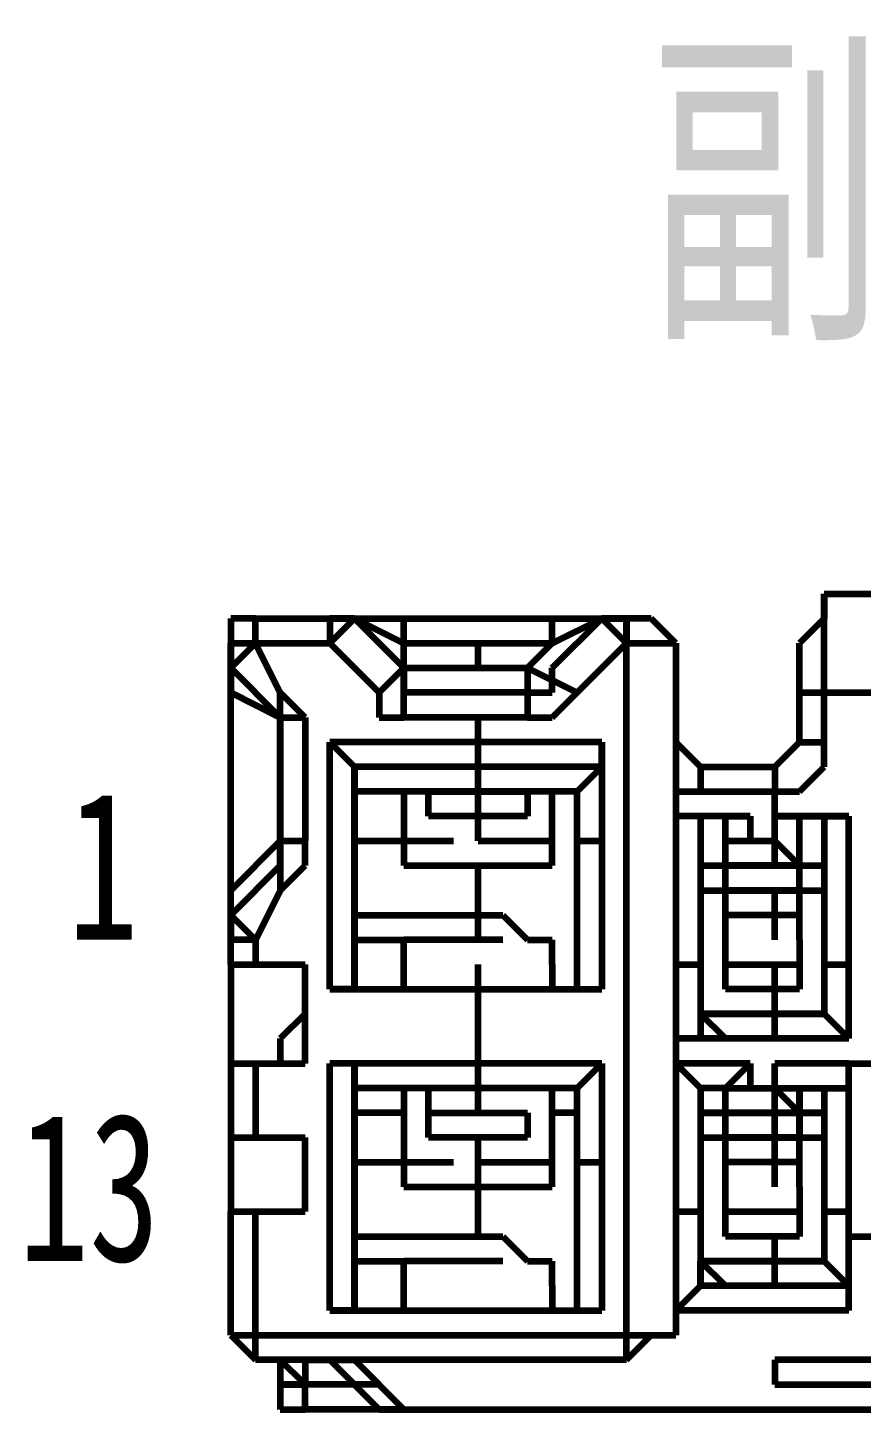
# Model space of a CAD drawing. Header units: inches. Extents: x 47316 to 59086, y 3141 to 11743.
# Drawn here: x 51130.89 to 51147.75, y 6106.4 to 6134.35 of the extents above; entities that cross this region are included whole.
import ezdxf

# ---------------------------------------------------------------- set-up
doc = ezdxf.new("R2010")
doc.units = ezdxf.units.IN
doc.header["$MEASUREMENT"] = 0
doc.layers.add('P', color=250, linetype='Continuous', lineweight=100)
doc.styles.add('MtX_FangSong_GB2312', font='')
doc.styles.add('MtX_KaiTi_GB2312', font='')
doc.styles.get('MtX_FangSong_GB2312').set_extended_font_data('FangSong_GB2312')
doc.styles.get('MtX_KaiTi_GB2312').set_extended_font_data('KaiTi_GB2312')

msp = doc.modelspace()

# ---------------------------------------------------------------- linework, layer by layer
at = {"layer": 'P', "color": 0, "linetype": 'Continuous'}
for p, q in [((51147.003, 6119.899), (51147.003, 6122.899)), ((51147.003, 6122.899), (51148.503, 6122.899)), ((51147.003, 6122.899), (51147.003, 6122.399)), ((51135.503, 6122.399), (51135.003, 6122.399)), ((51135.003, 6122.399), (51135.003, 6121.899)), ((51135.503, 6122.399), (51137.003, 6122.399)), ((51135.503, 6121.899), (51135.503, 6122.399)), ((51137.003, 6122.399), (51143.003, 6122.399)), ((51137.003, 6122.399), (51137.003, 6121.899)), ((51137.503, 6122.399), (51137.003, 6121.899)), ((51137.503, 6122.399), (51137.003, 6122.399)), ((51137.503, 6122.399), (51138.503, 6121.399)), ((51137.503, 6122.399), (51137.503, 6122.399)), ((51137.503, 6122.399), (51138.503, 6121.899)), ((51138.503, 6121.899), (51138.503, 6122.399)), ((51141.503, 6121.399), (51142.503, 6122.399)), ((51141.503, 6121.899), (51141.503, 6122.399)), ((51141.503, 6121.899), (51142.503, 6122.399)), ((51142.503, 6122.399), (51143.003, 6121.899)), ((51143.003, 6122.399), (51142.503, 6122.399)), ((51142.503, 6122.399), (51142.503, 6122.399)), ((51143.003, 6107.399), (51143.003, 6122.399)), ((51143.003, 6122.399), (51143.003, 6121.899)), ((51143.003, 6122.399), (51143.003, 6122.399)), ((51143.503, 6122.399), (51143.003, 6122.399)), ((51144.003, 6121.899), (51143.503, 6122.399)), ((51147.003, 6122.399), (51146.503, 6121.899)), ((51135.003, 6115.399), (51135.003, 6121.899)), ((51135.003, 6121.399), (51135.503, 6121.899)), ((51135.003, 6121.899), (51135.003, 6121.399)), ((51135.003, 6121.899), (51135.003, 6121.399)), ((51135.003, 6121.899), (51137.003, 6121.899)), ((51135.003, 6121.899), (51135.503, 6121.899)), ((51136.003, 6120.899), (51135.503, 6121.899)), ((51137.003, 6121.899), (51138.003, 6120.899)), ((51138.503, 6121.399), (51138.503, 6121.899)), ((51138.503, 6121.899), (51141.503, 6121.899)), ((51140.003, 6121.399), (51140.003, 6121.899)), ((51141.503, 6121.899), (51141.003, 6121.399)), ((51142.003, 6120.899), (51143.003, 6121.899)), ((51143.003, 6121.899), (51144.003, 6121.899)), ((51144.003, 6121.899), (51144.003, 6107.899)), ((51146.503, 6119.899), (51146.503, 6121.899)), ((51136.003, 6120.399), (51135.003, 6121.399)), ((51135.003, 6121.399), (51135.003, 6121.399)), ((51135.003, 6121.399), (51135.003, 6121.399)), ((51135.003, 6121.399), (51135.003, 6120.899)), ((51135.003, 6120.899), (51135.003, 6121.399)), ((51135.003, 6121.399), (51135.003, 6121.399)), ((51135.003, 6121.399), (51135.003, 6121.399)), ((51135.003, 6121.399), (51135.003, 6121.399)), ((51135.003, 6121.399), (51135.003, 6121.399)), ((51135.003, 6121.399), (51135.003, 6121.399)), ((51135.003, 6121.399), (51135.003, 6121.399)), ((51135.003, 6121.399), (51135.003, 6121.399)), ((51135.003, 6121.399), (51135.003, 6121.399)), ((51138.503, 6121.399), (51138.003, 6120.899)), ((51138.503, 6121.399), (51141.003, 6121.399)), ((51138.503, 6120.399), (51138.503, 6121.399)), ((51138.503, 6121.399), (51138.503, 6120.899)), ((51141.003, 6121.399), (51141.003, 6120.399)), ((51141.003, 6121.399), (51142.003, 6120.899)), ((51141.503, 6120.899), (51141.503, 6121.399)), ((51135.003, 6116.899), (51135.003, 6120.899)), ((51135.003, 6120.899), (51136.003, 6120.399)), ((51135.003, 6120.899), (51135.003, 6120.899)), ((51135.003, 6120.899), (51135.003, 6120.899)), ((51135.003, 6120.899), (51135.003, 6120.899)), ((51135.003, 6120.899), (51135.003, 6120.899)), ((51135.003, 6120.899), (51135.003, 6120.899)), ((51135.003, 6120.899), (51135.003, 6120.899)), ((51135.003, 6120.899), (51135.003, 6120.899)), ((51135.003, 6120.899), (51135.003, 6120.899)), ((51135.003, 6120.899), (51135.003, 6120.899)), ((51135.003, 6120.899), (51135.003, 6120.899)), ((51135.003, 6120.899), (51135.003, 6120.899)), ((51135.003, 6120.899), (51135.003, 6120.899)), ((51136.003, 6120.399), (51136.003, 6120.899)), ((51136.503, 6120.399), (51136.003, 6120.899)), ((51138.003, 6120.899), (51138.003, 6120.399)), ((51141.003, 6120.899), (51138.503, 6120.899)), ((51138.503, 6120.899), (51138.503, 6120.899)), ((51140.003, 6120.899), (51140.003, 6120.899)), ((51141.003, 6120.899), (51141.503, 6120.899)), ((51141.503, 6120.399), (51142.003, 6120.899)), ((51146.503, 6120.899), (51148.003, 6120.899)), ((51136.003, 6117.899), (51136.003, 6120.399)), ((51136.003, 6120.399), (51136.003, 6117.899)), ((51136.003, 6120.399), (51136.503, 6120.399)), ((51136.003, 6120.399), (51136.003, 6120.399)), ((51136.003, 6120.399), (51136.003, 6120.399)), ((51136.003, 6120.399), (51136.003, 6120.399)), ((51136.003, 6120.399), (51136.003, 6120.399)), ((51136.003, 6120.399), (51136.003, 6120.399)), ((51136.003, 6120.399), (51136.003, 6120.399)), ((51136.003, 6120.399), (51136.003, 6120.399)), ((51136.003, 6120.399), (51136.003, 6120.399)), ((51136.003, 6120.399), (51136.003, 6120.399)), ((51136.003, 6120.399), (51136.003, 6120.399)), ((51136.003, 6120.399), (51136.003, 6120.399)), ((51136.003, 6120.399), (51136.003, 6120.399)), ((51136.003, 6120.399), (51136.003, 6120.399)), ((51136.003, 6120.399), (51136.003, 6120.399)), ((51136.003, 6120.399), (51136.003, 6120.399)), ((51136.003, 6120.399), (51136.003, 6120.399)), ((51136.003, 6120.399), (51136.003, 6120.399)), ((51136.003, 6120.399), (51136.003, 6120.399)), ((51136.003, 6120.399), (51136.003, 6120.399)), ((51136.503, 6120.399), (51136.503, 6117.899)), ((51136.503, 6120.399), (51136.503, 6120.399)), ((51138.003, 6120.399), (51138.503, 6120.399)), ((51141.003, 6120.399), (51138.503, 6120.399)), ((51140.003, 6119.399), (51140.003, 6120.399)), ((51141.003, 6120.399), (51141.503, 6120.399)), ((51137.003, 6114.899), (51137.003, 6119.899)), ((51142.503, 6119.899), (51137.003, 6119.899)), ((51137.503, 6119.399), (51137.003, 6119.899)), ((51142.503, 6119.899), (51142.503, 6114.899)), ((51142.503, 6119.399), (51142.503, 6119.899)), ((51144.003, 6119.899), (51144.003, 6119.899)), ((51144.003, 6119.899), (51144.503, 6119.399)), ((51146.003, 6119.399), (51146.503, 6119.899)), ((51146.503, 6119.899), (51147.003, 6119.899)), ((51146.503, 6119.899), (51146.503, 6119.899)), ((51147.003, 6119.399), (51147.003, 6119.899)), ((51137.503, 6114.899), (51137.503, 6119.399)), ((51142.503, 6119.399), (51137.503, 6119.399)), ((51137.503, 6119.399), (51137.503, 6118.899)), ((51140.003, 6118.899), (51140.003, 6119.399)), ((51142.503, 6119.399), (51142.003, 6118.899)), ((51142.503, 6119.399), (51142.503, 6114.899)), ((51144.503, 6119.399), (51146.003, 6119.399)), ((51144.503, 6119.399), (51144.503, 6118.899)), ((51146.003, 6119.399), (51146.003, 6118.899)), ((51146.503, 6118.899), (51147.003, 6119.399)), ((51137.503, 6118.899), (51137.503, 6114.899)), ((51142.003, 6118.899), (51137.503, 6118.899)), ((51138.503, 6118.899), (51137.503, 6118.899)), ((51138.503, 6118.899), (51138.503, 6118.399)), ((51139.003, 6118.899), (51141.003, 6118.899)), ((51139.003, 6118.399), (51139.003, 6118.899)), ((51140.003, 6117.899), (51140.003, 6118.899)), ((51141.003, 6118.899), (51141.003, 6118.399)), ((51141.503, 6118.399), (51141.503, 6118.899)), ((51142.003, 6118.899), (51141.503, 6118.899)), ((51142.003, 6114.899), (51142.003, 6118.899)), ((51144.003, 6118.899), (51144.503, 6118.899)), ((51144.503, 6118.899), (51146.003, 6118.899)), ((51146.003, 6117.399), (51146.003, 6118.899)), ((51146.003, 6118.899), (51146.503, 6118.899)), ((51138.503, 6118.399), (51138.503, 6117.399)), ((51138.503, 6118.399), (51138.503, 6118.399)), ((51141.003, 6118.399), (51139.003, 6118.399)), ((51141.003, 6118.399), (51139.003, 6118.399)), ((51141.503, 6117.399), (51141.503, 6118.399)), ((51141.503, 6118.399), (51141.503, 6118.399)), ((51145.503, 6118.399), (51144.003, 6118.399)), ((51144.003, 6118.399), (51144.003, 6113.899)), ((51144.503, 6118.399), (51144.003, 6118.399)), ((51145.003, 6118.399), (51144.503, 6118.399)), ((51144.503, 6118.399), (51144.503, 6113.899)), ((51144.503, 6118.399), (51144.503, 6114.399)), ((51145.003, 6115.899), (51145.003, 6118.399)), ((51145.003, 6118.399), (51145.503, 6118.399)), ((51145.503, 6118.399), (51145.503, 6117.899)), ((51146.003, 6117.899), (51146.003, 6118.399)), ((51146.003, 6118.399), (51146.003, 6118.399)), ((51146.003, 6118.399), (51147.503, 6118.399)), ((51147.503, 6118.399), (51146.003, 6118.399)), ((51146.503, 6115.899), (51146.503, 6118.399)), ((51147.003, 6118.399), (51147.003, 6114.399)), ((51147.503, 6113.899), (51147.503, 6118.399)), ((51147.503, 6113.899), (51147.503, 6118.399)), ((51147.503, 6118.399), (51147.503, 6118.399)), ((51135.003, 6116.899), (51136.003, 6117.899)), ((51136.003, 6117.899), (51136.503, 6117.899)), ((51136.003, 6117.399), (51136.003, 6117.899)), ((51136.003, 6117.899), (51136.003, 6117.899)), ((51136.003, 6117.899), (51136.003, 6117.399)), ((51136.503, 6117.399), (51136.503, 6117.899)), ((51137.503, 6117.899), (51138.003, 6117.899)), ((51138.003, 6117.899), (51138.503, 6117.899)), ((51138.503, 6117.899), (51139.503, 6117.899)), ((51140.003, 6117.899), (51141.503, 6117.899)), ((51140.003, 6117.899), (51140.003, 6117.899)), ((51141.503, 6117.899), (51141.503, 6117.899)), ((51142.003, 6117.899), (51142.503, 6117.899)), ((51145.003, 6117.899), (51145.503, 6117.899)), ((51145.503, 6117.899), (51146.003, 6117.899)), ((51146.003, 6117.899), (51146.503, 6117.399)), ((51136.003, 6117.399), (51135.003, 6116.399)), ((51136.003, 6117.399), (51136.003, 6116.899)), ((51136.003, 6116.899), (51136.503, 6117.399)), ((51136.003, 6117.399), (51136.003, 6117.399)), ((51136.003, 6117.399), (51136.003, 6117.399)), ((51136.003, 6117.399), (51136.003, 6117.399)), ((51136.003, 6117.399), (51136.003, 6117.399)), ((51136.003, 6117.399), (51136.003, 6117.399)), ((51136.003, 6117.399), (51136.003, 6117.399)), ((51136.003, 6117.399), (51136.003, 6117.399)), ((51136.003, 6117.399), (51136.003, 6117.399)), ((51136.003, 6117.399), (51136.003, 6117.399)), ((51136.003, 6117.399), (51136.003, 6117.399)), ((51136.003, 6117.399), (51136.003, 6117.399)), ((51136.003, 6117.399), (51136.003, 6117.399)), ((51136.003, 6117.399), (51136.003, 6117.399)), ((51136.003, 6117.399), (51136.003, 6117.399)), ((51136.003, 6117.399), (51136.003, 6117.399)), ((51136.003, 6117.399), (51136.003, 6117.399)), ((51138.503, 6117.399), (51141.503, 6117.399)), ((51140.003, 6115.899), (51140.003, 6117.399)), ((51140.003, 6117.399), (51140.003, 6117.399)), ((51144.503, 6117.399), (51145.003, 6117.399)), ((51144.503, 6117.399), (51147.003, 6117.399)), ((51146.503, 6117.399), (51145.003, 6117.399)), ((51146.503, 6117.399), (51145.003, 6117.399)), ((51146.003, 6117.399), (51146.003, 6117.399)), ((51146.503, 6117.399), (51147.003, 6117.399)), ((51135.003, 6116.899), (51135.003, 6116.899)), ((51135.003, 6116.399), (51135.003, 6116.899)), ((51135.003, 6116.899), (51135.003, 6116.899)), ((51135.003, 6116.899), (51135.003, 6116.899)), ((51135.003, 6116.899), (51135.003, 6116.899)), ((51136.003, 6116.899), (51135.503, 6115.899)), ((51144.503, 6116.899), (51145.003, 6116.899)), ((51144.503, 6116.899), (51147.003, 6116.899)), ((51146.503, 6116.899), (51145.003, 6116.899)), ((51145.003, 6116.899), (51146.503, 6116.899)), ((51146.003, 6115.899), (51146.003, 6116.899)), ((51146.503, 6116.899), (51147.003, 6116.899)), ((51135.503, 6115.899), (51135.003, 6116.399)), ((51135.003, 6116.399), (51135.003, 6115.899)), ((51135.003, 6116.399), (51135.003, 6116.399)), ((51135.003, 6116.399), (51135.003, 6116.399)), ((51135.003, 6116.399), (51135.003, 6116.399)), ((51135.003, 6116.399), (51135.003, 6116.399)), ((51135.003, 6116.399), (51135.003, 6116.399)), ((51135.003, 6116.399), (51135.003, 6116.399)), ((51135.003, 6116.399), (51135.003, 6116.399)), ((51135.003, 6116.399), (51135.003, 6116.399)), ((51135.003, 6116.399), (51135.003, 6116.399)), ((51135.003, 6116.399), (51135.003, 6116.399)), ((51135.003, 6116.399), (51135.003, 6116.399)), ((51135.003, 6116.399), (51135.003, 6116.399)), ((51135.003, 6116.399), (51135.003, 6116.399)), ((51135.003, 6116.399), (51135.003, 6116.399)), ((51137.503, 6116.399), (51140.503, 6116.399)), ((51140.503, 6116.399), (51141.003, 6115.899)), ((51146.503, 6116.399), (51145.003, 6116.399)), ((51135.503, 6115.899), (51135.003, 6115.899)), ((51135.503, 6115.899), (51135.503, 6115.399)), ((51137.503, 6115.899), (51138.503, 6115.899)), ((51138.503, 6114.899), (51138.503, 6115.899)), ((51140.503, 6115.899), (51138.503, 6115.899)), ((51140.003, 6115.899), (51140.003, 6115.899)), ((51141.003, 6115.899), (51141.003, 6115.899)), ((51141.003, 6115.899), (51141.503, 6115.899)), ((51141.003, 6115.899), (51141.003, 6115.899)), ((51141.503, 6115.399), (51141.503, 6115.899)), ((51145.003, 6114.899), (51145.003, 6115.899)), ((51145.003, 6115.899), (51145.003, 6115.899)), ((51146.503, 6115.899), (51146.503, 6114.899)), ((51146.503, 6115.899), (51146.503, 6115.899)), ((51135.003, 6115.399), (51135.003, 6113.399)), ((51135.003, 6115.399), (51136.503, 6115.399)), ((51136.503, 6113.399), (51136.503, 6115.399)), ((51140.003, 6114.399), (51140.003, 6115.399)), ((51141.503, 6115.399), (51141.503, 6114.899)), ((51141.503, 6115.399), (51141.503, 6114.899)), ((51144.003, 6115.399), (51144.503, 6115.399)), ((51145.003, 6115.399), (51145.003, 6115.399)), ((51145.003, 6115.399), (51146.503, 6115.399)), ((51146.003, 6113.899), (51146.003, 6115.399)), ((51146.003, 6115.399), (51146.003, 6115.399)), ((51146.503, 6115.399), (51146.503, 6115.399)), ((51147.003, 6115.399), (51147.503, 6115.399)), ((51137.003, 6114.899), (51142.503, 6114.899)), ((51137.503, 6114.899), (51137.003, 6114.899)), ((51137.503, 6114.899), (51142.503, 6114.899)), ((51141.503, 6114.899), (51141.503, 6114.899)), ((51142.503, 6114.899), (51142.503, 6114.899)), ((51146.503, 6114.899), (51145.003, 6114.899)), ((51136.503, 6114.399), (51136.003, 6113.899)), ((51140.003, 6113.899), (51140.003, 6114.399)), ((51145.003, 6113.899), (51144.503, 6114.399)), ((51144.503, 6114.399), (51147.003, 6114.399)), ((51147.003, 6114.399), (51144.503, 6114.399)), ((51144.503, 6114.399), (51144.503, 6114.399)), ((51147.003, 6114.399), (51147.503, 6113.899)), ((51136.003, 6113.899), (51136.003, 6113.399)), ((51136.003, 6113.899), (51136.003, 6113.899)), ((51136.003, 6113.899), (51136.003, 6113.899)), ((51140.003, 6112.399), (51140.003, 6113.899)), ((51147.503, 6113.899), (51144.003, 6113.899)), ((51144.503, 6113.899), (51144.003, 6113.899)), ((51147.503, 6113.899), (51144.503, 6113.899)), ((51146.003, 6113.899), (51146.003, 6113.899)), ((51147.503, 6113.899), (51147.503, 6113.899)), ((51135.003, 6113.399), (51135.003, 6111.899)), ((51135.003, 6113.399), (51136.503, 6113.399)), ((51135.503, 6113.399), (51135.503, 6111.899)), ((51136.003, 6113.399), (51136.503, 6113.399)), ((51137.003, 6108.399), (51137.003, 6113.399)), ((51142.503, 6113.399), (51137.003, 6113.399)), ((51137.503, 6113.399), (51137.003, 6113.399)), ((51137.503, 6108.399), (51137.503, 6113.399)), ((51142.503, 6113.399), (51137.503, 6113.399)), ((51137.503, 6113.399), (51137.503, 6112.899)), ((51142.503, 6113.399), (51142.003, 6112.899)), ((51142.503, 6113.399), (51142.503, 6108.399)), ((51142.503, 6113.399), (51142.503, 6108.399)), ((51142.503, 6113.399), (51142.503, 6113.399)), ((51144.003, 6113.399), (51144.003, 6108.399)), ((51145.503, 6113.399), (51144.003, 6113.399)), ((51144.503, 6112.899), (51144.003, 6113.399)), ((51145.003, 6112.899), (51145.503, 6113.399)), ((51145.503, 6113.399), (51145.503, 6112.899)), ((51146.003, 6112.399), (51146.003, 6113.399)), ((51146.003, 6112.899), (51146.003, 6113.399)), ((51146.003, 6112.899), (51146.003, 6113.399)), ((51147.503, 6113.399), (51146.003, 6113.399)), ((51147.503, 6108.399), (51147.503, 6113.399)), ((51147.503, 6113.399), (51149.003, 6113.399)), ((51147.503, 6112.899), (51147.503, 6113.399)), ((51137.503, 6112.899), (51137.503, 6108.399)), ((51142.003, 6112.899), (51137.503, 6112.899)), ((51138.503, 6112.899), (51138.503, 6111.899)), ((51139.003, 6111.899), (51139.003, 6112.899)), ((51141.503, 6111.899), (51141.503, 6112.899)), ((51142.003, 6108.399), (51142.003, 6112.899)), ((51144.503, 6112.899), (51144.503, 6108.899)), ((51144.503, 6112.899), (51144.503, 6109.399)), ((51145.003, 6112.899), (51144.503, 6112.899)), ((51145.003, 6111.899), (51145.003, 6112.899)), ((51145.003, 6110.899), (51145.003, 6112.899)), ((51145.003, 6112.899), (51145.503, 6112.899)), ((51145.503, 6112.899), (51146.003, 6112.899)), ((51146.003, 6112.899), (51146.503, 6112.399)), ((51146.003, 6112.899), (51147.503, 6112.899)), ((51146.503, 6110.899), (51146.503, 6112.899)), ((51146.503, 6112.899), (51146.503, 6111.899)), ((51147.003, 6112.899), (51147.003, 6109.399)), ((51147.503, 6108.899), (51147.503, 6112.899)), ((51138.503, 6112.399), (51137.503, 6112.399)), ((51139.003, 6112.399), (51141.003, 6112.399)), ((51140.003, 6112.399), (51140.003, 6112.399)), ((51141.003, 6112.399), (51141.003, 6111.899)), ((51142.003, 6112.399), (51141.503, 6112.399)), ((51144.503, 6112.399), (51145.003, 6112.399)), ((51145.003, 6112.399), (51144.503, 6112.399)), ((51146.503, 6112.399), (51145.003, 6112.399)), ((51145.003, 6112.399), (51146.503, 6112.399)), ((51146.003, 6111.899), (51146.003, 6112.399)), ((51146.503, 6112.399), (51147.003, 6112.399)), ((51147.003, 6112.399), (51146.503, 6112.399)), ((51135.003, 6111.899), (51135.003, 6110.399)), ((51135.003, 6111.899), (51136.503, 6111.899)), ((51136.503, 6110.399), (51136.503, 6111.899)), ((51138.503, 6111.899), (51138.503, 6110.899)), ((51138.503, 6111.899), (51138.503, 6111.899)), ((51141.003, 6111.899), (51139.003, 6111.899)), ((51141.003, 6111.899), (51139.003, 6111.899)), ((51140.003, 6110.899), (51140.003, 6111.899)), ((51141.503, 6110.899), (51141.503, 6111.899)), ((51141.503, 6111.899), (51141.503, 6111.899)), ((51144.503, 6111.899), (51145.003, 6111.899)), ((51144.503, 6111.899), (51147.003, 6111.899)), ((51145.003, 6111.899), (51145.003, 6111.899)), ((51145.003, 6111.899), (51146.503, 6111.899)), ((51146.503, 6111.899), (51145.003, 6111.899)), ((51146.003, 6110.899), (51146.003, 6111.899)), ((51146.503, 6111.899), (51146.503, 6111.899)), ((51146.503, 6111.899), (51147.003, 6111.899)), ((51137.503, 6111.399), (51138.003, 6111.399)), ((51138.003, 6111.399), (51138.503, 6111.399)), ((51138.503, 6111.399), (51139.503, 6111.399)), ((51140.003, 6111.399), (51141.503, 6111.399)), ((51140.003, 6111.399), (51140.003, 6111.399)), ((51141.503, 6111.399), (51141.503, 6111.399)), ((51142.003, 6111.399), (51142.503, 6111.399)), ((51146.503, 6111.399), (51145.003, 6111.399)), ((51146.503, 6111.399), (51145.003, 6111.399)), ((51138.503, 6110.899), (51141.503, 6110.899)), ((51140.003, 6110.399), (51140.003, 6110.899)), ((51145.003, 6109.899), (51145.003, 6110.899)), ((51145.003, 6110.899), (51145.003, 6110.899)), ((51146.503, 6110.899), (51146.503, 6109.899)), ((51146.503, 6110.899), (51146.503, 6110.899)), ((51135.003, 6107.899), (51135.003, 6110.399)), ((51135.003, 6110.399), (51136.503, 6110.399)), ((51135.503, 6107.399), (51135.503, 6110.399)), ((51140.003, 6109.899), (51140.003, 6110.399)), ((51144.003, 6110.399), (51144.503, 6110.399)), ((51145.003, 6110.399), (51145.003, 6110.399)), ((51145.003, 6110.399), (51146.503, 6110.399)), ((51146.003, 6110.399), (51146.003, 6110.399)), ((51146.503, 6110.399), (51146.503, 6110.399)), ((51147.003, 6110.399), (51147.503, 6110.399)), ((51137.503, 6109.899), (51140.503, 6109.899)), ((51140.503, 6109.899), (51141.003, 6109.399)), ((51146.503, 6109.899), (51145.003, 6109.899)), ((51146.003, 6108.899), (51146.003, 6109.899)), ((51147.503, 6109.899), (51149.003, 6109.899)), ((51137.503, 6109.399), (51138.503, 6109.399)), ((51138.503, 6108.399), (51138.503, 6109.399)), ((51140.503, 6109.399), (51138.503, 6109.399)), ((51141.003, 6109.399), (51141.003, 6109.399)), ((51141.003, 6109.399), (51141.503, 6109.399)), ((51141.003, 6109.399), (51141.003, 6109.399)), ((51141.503, 6108.899), (51141.503, 6109.399)), ((51145.003, 6108.899), (51144.503, 6109.399)), ((51144.503, 6109.399), (51147.003, 6109.399)), ((51147.003, 6109.399), (51144.503, 6109.399)), ((51144.503, 6108.899), (51144.503, 6109.399)), ((51147.003, 6109.399), (51147.503, 6108.899)), ((51141.503, 6108.899), (51141.503, 6108.399)), ((51141.503, 6108.899), (51141.503, 6108.899)), ((51141.503, 6108.899), (51141.503, 6108.399)), ((51144.503, 6108.899), (51144.003, 6108.399)), ((51147.503, 6108.899), (51144.503, 6108.899)), ((51147.503, 6108.399), (51147.503, 6108.899)), ((51137.003, 6108.399), (51142.503, 6108.399)), ((51137.503, 6108.399), (51137.003, 6108.399)), ((51137.503, 6108.399), (51142.503, 6108.399)), ((51142.503, 6108.399), (51142.503, 6108.399)), ((51147.503, 6108.399), (51144.003, 6108.399)), ((51135.003, 6107.899), (51144.003, 6107.899)), ((51135.003, 6107.899), (51135.003, 6107.899)), ((51135.003, 6107.899), (51135.503, 6107.399)), ((51143.003, 6107.399), (51143.503, 6107.899)), ((51143.503, 6107.899), (51144.003, 6107.899)), ((51143.003, 6107.399), (51135.503, 6107.399)), ((51136.503, 6106.899), (51136.003, 6107.399)), ((51136.503, 6107.399), (51136.003, 6107.399)), ((51136.003, 6107.399), (51136.003, 6106.899)), ((51136.503, 6107.399), (51137.003, 6107.399)), ((51136.503, 6107.399), (51136.503, 6107.399)), ((51136.503, 6107.399), (51136.503, 6106.899)), ((51136.503, 6107.399), (51136.503, 6107.399)), ((51137.003, 6107.399), (51138.003, 6106.399)), ((51137.003, 6107.399), (51137.503, 6107.399)), ((51137.003, 6107.399), (51137.003, 6107.399)), ((51137.003, 6107.399), (51137.003, 6107.399)), ((51137.503, 6107.399), (51138.503, 6106.399)), ((51170.003, 6107.399), (51146.003, 6107.399)), ((51146.003, 6107.399), (51146.003, 6106.899)), ((51138.003, 6106.899), (51136.003, 6106.899)), ((51136.003, 6106.899), (51136.003, 6106.899)), ((51136.003, 6106.899), (51136.503, 6106.899)), ((51136.003, 6106.899), (51136.003, 6106.399)), ((51136.503, 6106.399), (51136.503, 6106.899)), ((51146.003, 6106.899), (51170.003, 6106.899)), ((51136.003, 6106.399), (51136.503, 6106.399)), ((51138.003, 6106.399), (51136.503, 6106.399)), ((51138.503, 6106.399), (51138.003, 6106.399)), ((51138.003, 6106.399), (51138.003, 6106.399)), ((51138.003, 6106.399), (51138.503, 6106.399)), ((51138.503, 6106.399), (51177.003, 6106.399)), ((51138.503, 6106.399), (51177.003, 6106.399)), ((51138.503, 6106.399), (51138.503, 6106.399)), ((51138.503, 6106.399), (51138.503, 6106.399)), ((51138.503, 6106.399), (51138.503, 6106.399))]:
    msp.add_line(p, q, dxfattribs=at)

# ---------------------------------------------------------------- texts
at = {"color": 0, "style": 'MtX_FangSong_GB2312', "width": 0.7}
msp.add_text('副驾座椅插件', height=5, dxfattribs=at).set_placement((51143.44, 6128.576))
at = {"color": 0, "linetype": 'ByBlock', "width": 0.7}
for s, style, p in [('1', 'MtX_KaiTi_GB2312', (51131.708, 6115.899)), ('13', 'MtX_FangSong_GB2312', (51130.708, 6109.399))]:
    msp.add_text(s, height=3, dxfattribs=dict(at, style=style)).set_placement(p)

doc.saveas('drawing.dxf')
